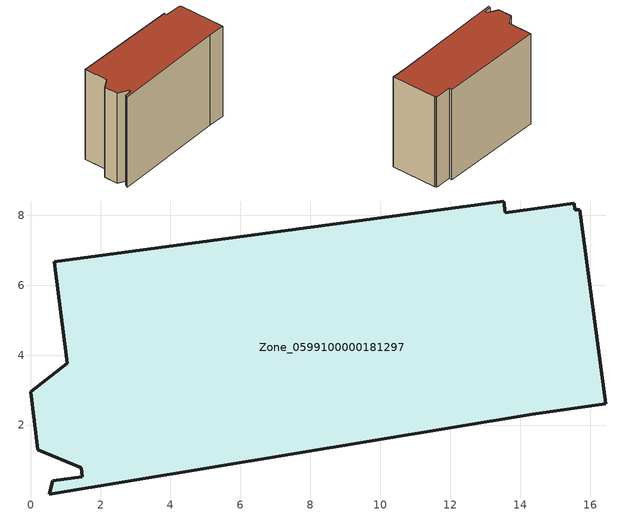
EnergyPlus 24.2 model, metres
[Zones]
Zone_0599100000181297
 floor ground (C_G): 1.05,3.77 0.67,6.67 13.53,8.41 13.57,8.08 15.54,8.34 15.57,8.16 15.71,8.16 16.45,2.61 14.35,2.31 0.53,0.03 0.64,0.41 1.48,0.53 1.45,0.78 0.21,1.29 0,2.95 z0
 wall outside (C_F): 0.67,6.67 1.05,3.77 0,2.95 0.21,1.29 1.45,0.78 1.48,0.53 0.64,0.41 0.53,0.03 14.35,2.31 16.45,2.61 15.71,8.16 15.57,8.16 15.54,8.34 13.57,8.08 13.53,8.41 0.67,6.67 z0:11.63
 roof outside (C_R): 0.64,0.41 0.53,0.03 14.35,2.31 16.45,2.61 15.71,8.16 15.57,8.16 15.54,8.34 13.57,8.08 13.53,8.41 0.67,6.67 1.05,3.77 0,2.95 0.21,1.29 1.45,0.78 1.48,0.53 z11.63
[BUILDING]
Pand.0599100000181297: North Axis=0; Terrain=City; Loads Convergence Tolerance Value=0.04; Temperature Convergence Tolerance Value=0.4; Solar Distribution=FullExterior; Maximum Number of Warmup Days=25; Minimum Number of Warmup Days=1
[Site:Location]
Rotterdam.The.Hague.AP_ZH_NLD Design_Conditions: Latitude=51.96; Longitude=4.45; Time Zone=1; Elevation=-4.5
[SITE:GROUNDTEMPERATURE:BUILDINGSURFACE]
18, 18, 18, 18, 18, 18, 18, 18, 18, 18, 18, 18
[MATERIAL] Thermal Absorptance=0.9; Solar Absorptance=0.7; Visible Absorptance=0.7
Name | Roughness | Thickness | Conductivity | Density | Specific Heat
G.TC.1946 | MediumSmooth | 0.15 | 1 | 540 | 1210
F.TC.1946 | Rough | 0.3 | 0.857143 | 1920 | 840
R.TC.1946 | MediumRough | 0.2 | 0.909091 | 1500 | 1000
[CONSTRUCTION]
C_G: G.TC.1946
C_F: F.TC.1946
C_R: R.TC.1946
[ZONE]
Zone_0599100000181297: Type=1; Multiplier=1; Ceiling Height=Autocalculate; Volume=Autocalculate; Floor Area=autocalculate; Part of Total Floor Area=Yes
[ZONEINFILTRATION:DESIGNFLOWRATE]
Infil_Zone_0599100000181297: Zone or ZoneList or Space or SpaceList=Zone_0599100000181297; Schedule=AlwaysOn; Design Flow Rate Calculation Method=Flow/Area; Flow Rate per Floor Area=0.003; Constant Term Coefficient=1; Temperature Term Coefficient=0; Velocity Term Coefficient=0; Velocity Squared Term Coefficient=0
[HVACTEMPLATE:ZONE:IDEALLOADSAIRSYSTEM]
Zone_0599100000181297: Maximum Heating Supply Air Temperature=50; Minimum Cooling Supply Air Temperature=13; Maximum Heating Supply Air Humidity Ratio=0.0156; Minimum Cooling Supply Air Humidity Ratio=0.0077; Heating Limit=NoLimit; Cooling Limit=NoLimit; Dehumidification Control Type=ConstantSensibleHeatRatio; Cooling Sensible Heat Ratio=0.7; Dehumidification Setpoint=60; Humidification Control Type=None; Humidification Setpoint=30; Outdoor Air Method=None; Outdoor Air Flow Rate per Person=0.00944; Outdoor Air Flow Rate per Zone Floor Area=0; Outdoor Air Flow Rate per Zone=0; Demand Controlled Ventilation Type=None; Outdoor Air Economizer Type=NoEconomizer; Heat Recovery Type=None; Sensible Heat Recovery Effectiveness=0.7; Latent Heat Recovery Effectiveness=0.65
[ZONECONTROL:THERMOSTAT]
ThermostatControl_Zone_0599100000181297: Zone or ZoneList=Zone_0599100000181297; Control Type Schedule=DualSetpointControlType; Control 1=Thermostat_Zone_0599100000181297; Temperature Difference Between Cutout And Setpoint=0
[THERMOSTATSETPOINT:DUALSETPOINT]
Thermostat_Zone_0599100000181297: Heating Setpoint Temperature Schedule=HeatingSetpoint_Zone_0599100000181297; Cooling Setpoint Temperature Schedule=CoolingSetpoint_Zone_0599100000181297
[SCHEDULE:COMPACT]
HeatingSetpoint_Zone_0599100000181297: Through: 12/31, For: AllDays, Until: 24:00, 21
CoolingSetpoint_Zone_0599100000181297: Through: 12/31, For: AllDays, Until: 24:00, 24
DualSetpointControlType: Through: 12/31, For: AllDays, Until: 24:00, 4
AlwaysOn: Through: 12/31, For: AllDays, Until: 24:00, 1
